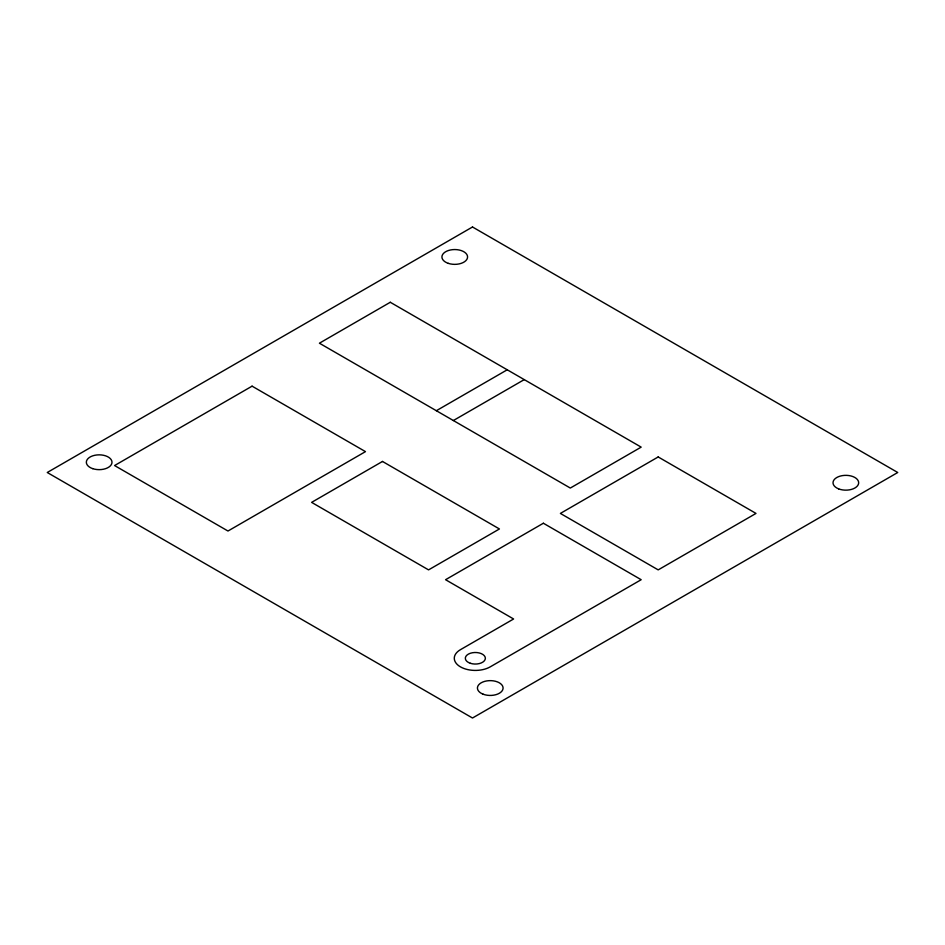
<?xml version="1.0" encoding="UTF-8"?>
<svg xmlns="http://www.w3.org/2000/svg" width="945" height="945" viewBox="0 0 945 945"><rect width="100%" height="100%" fill="white"/><g stroke="black" fill="none" stroke-linecap="round" stroke-linejoin="round"><path stroke-width="1.42" d="M436.354 410.709L507.229 369.79M453.364 420.537L524.239 379.618M472.5 226.989L47.25 472.5L472.5 718.011L897.75 472.5L472.5 226.989M390.285 302.27L319.41 343.2L570.308 488.045L641.182 447.127L390.285 302.27M252.079 386.162L114.581 465.542L227.981 531.019L365.479 451.627L252.079 386.162M382.489 461.455L311.614 502.374L428.558 569.882L499.432 528.964L382.489 461.455M543.375 523.235L445.567 579.71L513.607 618.987L460.451 649.676A21.05 12.155 0 0 0 460.451 666.863A21.05 12.155 0 0 0 490.219 666.863L641.182 579.71L543.375 523.235M658.192 456.955L560.385 513.418L658.192 569.882L756 513.418L658.192 456.955M483.06 694.173A12.828 7.406 0 0 0 503.047 688.574A12.828 7.406 0 0 0 484.643 681.38A12.828 7.406 0 0 0 483.06 694.173M838.652 488.884A12.828 7.406 0 0 0 858.639 483.273A12.828 7.406 0 0 0 840.235 476.091A12.828 7.406 0 0 0 838.652 488.884M448.332 263.371A12.828 7.406 0 0 0 467.574 256.957A12.828 7.406 0 0 0 448.332 250.543A12.828 7.406 0 0 0 448.332 263.371M92.752 468.661A12.828 7.406 0 0 0 111.994 462.247A12.828 7.406 0 0 0 92.752 455.833A12.828 7.406 0 0 0 92.752 468.661M470.327 663.284A10.029 5.788 0 0 0 485.364 658.275A10.029 5.788 0 0 0 470.327 653.267A10.029 5.788 0 0 0 470.327 663.284"/></g></svg>
